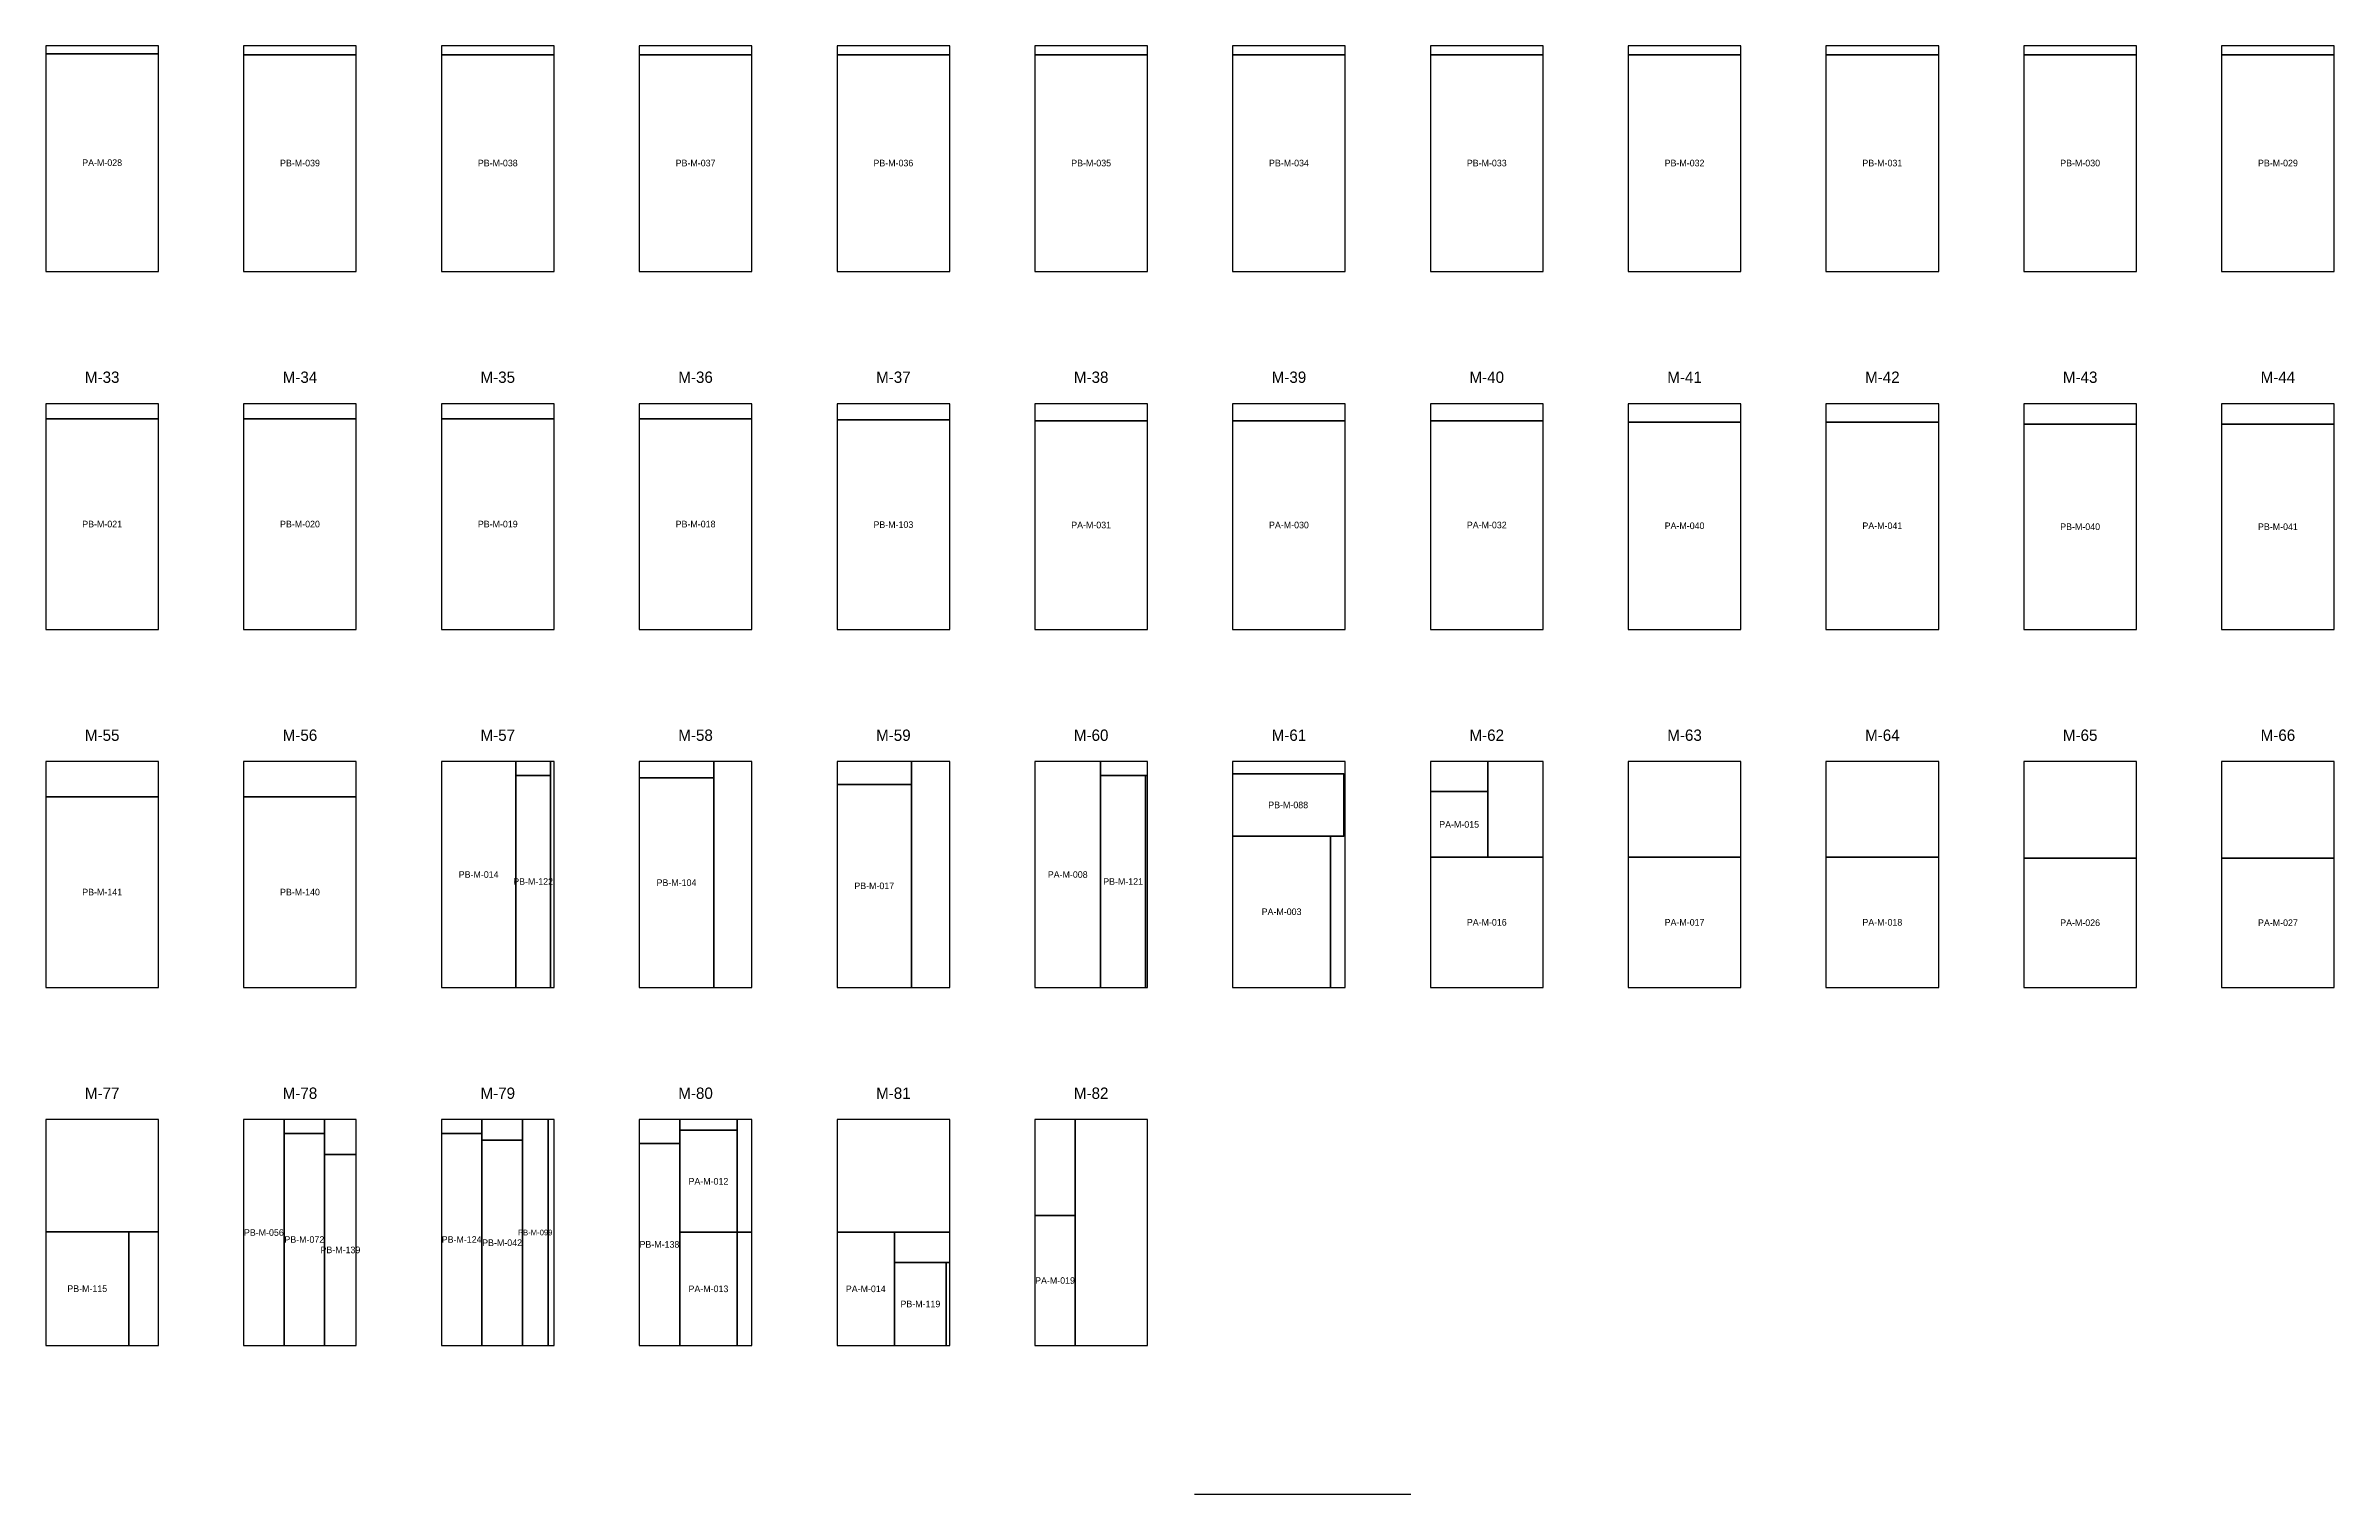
# Model space of a CAD drawing. Header units: metres. Extents: x 488.1 to 515.9, y -112.5 to -80.2.
# Drawn here: x 500 to 512.1, y -103.69 to -96.03 of the extents above; entities that cross this region are included whole.
import ezdxf
from ezdxf.enums import TextEntityAlignment as Align

# ---------------------------------------------------------------- set-up
doc = ezdxf.new("R2010")
doc.units = ezdxf.units.M
for name, color, linetype in [('CORTE-DESPERDICIO', 1, 'Continuous'), ('CORTE-RECORTE', 3, 'Continuous'), ('CORTE-SOBRANTE', 2, 'Continuous'), ('CORTE-TEXTO', 5, 'Continuous'), ('CORTE-TILE', 7, 'Continuous'), ('ZOCLO', 3, 'Continuous')]:
    doc.layers.add(name, color=color, linetype=linetype)

msp = doc.modelspace()

# ---------------------------------------------------------------- linework, layer by layer
at = {"layer": 'CORTE-DESPERDICIO'}
for points in [[(499.999, -96.074), (500.595, -96.074), (500.595, -96.03), (499.999, -96.03)], [(501.045, -96.078), (501.641, -96.078), (501.641, -96.03), (501.045, -96.03)], [(502.091, -96.078), (502.687, -96.078), (502.687, -96.03), (502.091, -96.03)], [(503.137, -96.078), (503.733, -96.078), (503.733, -96.03), (503.137, -96.03)], [(504.183, -96.078), (504.779, -96.078), (504.779, -96.03), (504.183, -96.03)], [(505.229, -96.078), (505.825, -96.078), (505.825, -96.03), (505.229, -96.03)], [(506.275, -96.078), (506.871, -96.078), (506.871, -96.03), (506.275, -96.03)], [(507.321, -96.078), (507.917, -96.078), (507.917, -96.03), (507.321, -96.03)], [(508.367, -96.078), (508.963, -96.078), (508.963, -96.03), (508.367, -96.03)], [(509.413, -96.078), (510.009, -96.078), (510.009, -96.03), (509.413, -96.03)], [(510.459, -96.078), (511.055, -96.078), (511.055, -96.03), (510.459, -96.03)], [(511.505, -96.078), (512.101, -96.078), (512.101, -96.03), (511.505, -96.03)], [(499.999, -98.004), (500.595, -98.004), (500.595, -97.924), (499.999, -97.924)], [(501.045, -98.004), (501.641, -98.004), (501.641, -97.924), (501.045, -97.924)], [(502.091, -98.004), (502.687, -98.004), (502.687, -97.924), (502.091, -97.924)], [(503.137, -98.004), (503.733, -98.004), (503.733, -97.924), (503.137, -97.924)], [(504.183, -98.009), (504.779, -98.009), (504.779, -97.924), (504.183, -97.924)], [(505.229, -98.014), (505.825, -98.014), (505.825, -97.924), (505.229, -97.924)], [(506.275, -98.014), (506.871, -98.014), (506.871, -97.924), (506.275, -97.924)], [(507.321, -98.014), (507.917, -98.014), (507.917, -97.924), (507.321, -97.924)], [(508.367, -98.022), (508.963, -98.022), (508.963, -97.924), (508.367, -97.924)], [(509.413, -98.022), (510.009, -98.022), (510.009, -97.924), (509.413, -97.924)], [(502.485, -99.892), (502.667, -99.892), (502.667, -99.818), (502.485, -99.818)], [(502.667, -101.012), (502.687, -101.012), (502.687, -99.818), (502.667, -99.818)], [(503.137, -99.903), (503.531, -99.903), (503.531, -99.818), (503.137, -99.818)], [(505.577, -99.892), (505.825, -99.892), (505.825, -99.818), (505.577, -99.818)], [(506.275, -99.882), (506.871, -99.882), (506.871, -99.818), (506.275, -99.818)], [(505.815, -101.012), (505.825, -101.012), (505.825, -99.892), (505.815, -99.892)], [(506.793, -101.012), (506.871, -101.012), (506.871, -100.212), (506.793, -100.212)], [(501.259, -101.786), (501.473, -101.786), (501.473, -101.712), (501.259, -101.712)], [(502.091, -101.786), (502.305, -101.786), (502.305, -101.712), (502.091, -101.712)], [(502.655, -102.906), (502.687, -102.906), (502.687, -101.712), (502.655, -101.712)], [(503.351, -101.768), (503.655, -101.768), (503.655, -101.712), (503.351, -101.712)], [(503.655, -102.308), (503.733, -102.308), (503.733, -101.712), (503.655, -101.712)], [(503.655, -102.906), (503.733, -102.906), (503.733, -102.308), (503.655, -102.308)], [(504.761, -102.906), (504.779, -102.906), (504.779, -102.467), (504.761, -102.467)]]:
    msp.add_lwpolyline(points, close=True, dxfattribs=at)
at = {"layer": 'CORTE-RECORTE'}
for points in [[(499.999, -97.224), (500.595, -97.224), (500.595, -96.074), (499.999, -96.074)], [(501.045, -97.224), (501.641, -97.224), (501.641, -96.078), (501.045, -96.078)], [(502.091, -97.224), (502.687, -97.224), (502.687, -96.078), (502.091, -96.078)], [(503.137, -97.224), (503.733, -97.224), (503.733, -96.078), (503.137, -96.078)], [(504.183, -97.224), (504.779, -97.224), (504.779, -96.078), (504.183, -96.078)], [(505.229, -97.224), (505.825, -97.224), (505.825, -96.078), (505.229, -96.078)], [(506.275, -97.224), (506.871, -97.224), (506.871, -96.078), (506.275, -96.078)], [(507.321, -97.224), (507.917, -97.224), (507.917, -96.078), (507.321, -96.078)], [(508.367, -97.224), (508.963, -97.224), (508.963, -96.078), (508.367, -96.078)], [(509.413, -97.224), (510.009, -97.224), (510.009, -96.078), (509.413, -96.078)], [(510.459, -97.224), (511.055, -97.224), (511.055, -96.078), (510.459, -96.078)], [(511.505, -97.224), (512.101, -97.224), (512.101, -96.078), (511.505, -96.078)], [(499.999, -99.118), (500.595, -99.118), (500.595, -98.004), (499.999, -98.004)], [(501.045, -99.118), (501.641, -99.118), (501.641, -98.004), (501.045, -98.004)], [(502.091, -99.118), (502.687, -99.118), (502.687, -98.004), (502.091, -98.004)], [(503.137, -99.118), (503.733, -99.118), (503.733, -98.004), (503.137, -98.004)], [(504.183, -99.118), (504.779, -99.118), (504.779, -98.009), (504.183, -98.009)], [(505.229, -99.118), (505.825, -99.118), (505.825, -98.014), (505.229, -98.014)], [(506.275, -99.118), (506.871, -99.118), (506.871, -98.014), (506.275, -98.014)], [(507.321, -99.118), (507.917, -99.118), (507.917, -98.014), (507.321, -98.014)], [(508.367, -99.118), (508.963, -99.118), (508.963, -98.022), (508.367, -98.022)], [(509.413, -99.118), (510.009, -99.118), (510.009, -98.022), (509.413, -98.022)], [(510.459, -99.118), (511.055, -99.118), (511.055, -98.032), (510.459, -98.032)], [(511.505, -99.118), (512.101, -99.118), (512.101, -98.032), (511.505, -98.032)], [(502.091, -101.012), (502.485, -101.012), (502.485, -99.818), (502.091, -99.818)], [(505.229, -101.012), (505.577, -101.012), (505.577, -99.818), (505.229, -99.818)], [(502.485, -101.012), (502.667, -101.012), (502.667, -99.892), (502.485, -99.892)], [(503.137, -101.012), (503.531, -101.012), (503.531, -99.903), (503.137, -99.903)], [(504.183, -101.012), (504.577, -101.012), (504.577, -99.938), (504.183, -99.938)], [(505.577, -101.012), (505.815, -101.012), (505.815, -99.892), (505.577, -99.892)], [(506.275, -100.212), (506.864, -100.212), (506.864, -99.882), (506.275, -99.882)], [(499.999, -101.012), (500.595, -101.012), (500.595, -100.004), (499.999, -100.004)], [(501.045, -101.012), (501.641, -101.012), (501.641, -100.004), (501.045, -100.004)], [(507.321, -100.324), (507.625, -100.324), (507.625, -99.976), (507.321, -99.976)], [(506.275, -101.012), (506.793, -101.012), (506.793, -100.212), (506.275, -100.212)], [(507.321, -101.012), (507.917, -101.012), (507.917, -100.324), (507.321, -100.324)], [(508.367, -101.012), (508.963, -101.012), (508.963, -100.324), (508.367, -100.324)], [(509.413, -101.012), (510.009, -101.012), (510.009, -100.324), (509.413, -100.324)], [(510.459, -101.012), (511.055, -101.012), (511.055, -100.328), (510.459, -100.328)], [(511.505, -101.012), (512.101, -101.012), (512.101, -100.328), (511.505, -100.328)], [(501.045, -102.906), (501.259, -102.906), (501.259, -101.712), (501.045, -101.712)], [(502.519, -102.906), (502.655, -102.906), (502.655, -101.712), (502.519, -101.712)], [(503.351, -102.308), (503.655, -102.308), (503.655, -101.768), (503.351, -101.768)], [(501.259, -102.906), (501.473, -102.906), (501.473, -101.786), (501.259, -101.786)], [(501.473, -102.906), (501.641, -102.906), (501.641, -101.896), (501.473, -101.896)], [(502.091, -102.906), (502.305, -102.906), (502.305, -101.786), (502.091, -101.786)], [(502.305, -102.906), (502.519, -102.906), (502.519, -101.82), (502.305, -101.82)], [(503.137, -102.906), (503.351, -102.906), (503.351, -101.838), (503.137, -101.838)], [(505.229, -102.906), (505.443, -102.906), (505.443, -102.219), (505.229, -102.219)], [(499.999, -102.906), (500.438, -102.906), (500.438, -102.306), (499.999, -102.306)], [(503.351, -102.906), (503.655, -102.906), (503.655, -102.308), (503.351, -102.308)], [(504.183, -102.906), (504.487, -102.906), (504.487, -102.308), (504.183, -102.308)], [(504.487, -102.906), (504.761, -102.906), (504.761, -102.467), (504.487, -102.467)]]:
    msp.add_lwpolyline(points, close=True, dxfattribs=at)
at = {"layer": 'CORTE-SOBRANTE'}
for points in [[(510.459, -98.032), (511.055, -98.032), (511.055, -97.924), (510.459, -97.924)], [(511.505, -98.032), (512.101, -98.032), (512.101, -97.924), (511.505, -97.924)], [(499.999, -100.004), (500.595, -100.004), (500.595, -99.818), (499.999, -99.818)], [(501.045, -100.004), (501.641, -100.004), (501.641, -99.818), (501.045, -99.818)], [(503.531, -101.012), (503.733, -101.012), (503.733, -99.818), (503.531, -99.818)], [(504.183, -99.938), (504.577, -99.938), (504.577, -99.818), (504.183, -99.818)], [(504.577, -101.012), (504.779, -101.012), (504.779, -99.818), (504.577, -99.818)], [(507.321, -99.976), (507.625, -99.976), (507.625, -99.818), (507.321, -99.818)], [(507.625, -100.324), (507.917, -100.324), (507.917, -99.818), (507.625, -99.818)], [(508.367, -100.324), (508.963, -100.324), (508.963, -99.818), (508.367, -99.818)], [(509.413, -100.324), (510.009, -100.324), (510.009, -99.818), (509.413, -99.818)], [(510.459, -100.328), (511.055, -100.328), (511.055, -99.818), (510.459, -99.818)], [(511.505, -100.328), (512.101, -100.328), (512.101, -99.818), (511.505, -99.818)], [(499.999, -102.306), (500.595, -102.306), (500.595, -101.712), (499.999, -101.712)], [(501.473, -101.896), (501.641, -101.896), (501.641, -101.712), (501.473, -101.712)], [(502.305, -101.82), (502.519, -101.82), (502.519, -101.712), (502.305, -101.712)], [(503.137, -101.838), (503.351, -101.838), (503.351, -101.712), (503.137, -101.712)], [(504.183, -102.308), (504.779, -102.308), (504.779, -101.712), (504.183, -101.712)], [(505.229, -102.219), (505.443, -102.219), (505.443, -101.712), (505.229, -101.712)], [(505.443, -102.906), (505.825, -102.906), (505.825, -101.712), (505.443, -101.712)], [(500.438, -102.906), (500.595, -102.906), (500.595, -102.306), (500.438, -102.306)], [(504.487, -102.467), (504.779, -102.467), (504.779, -102.308), (504.487, -102.308)]]:
    msp.add_lwpolyline(points, close=True, dxfattribs=at)
at = {"layer": 'CORTE-TILE'}
for points in [[(499.999, -97.224), (500.595, -97.224), (500.595, -96.03), (499.999, -96.03)], [(501.045, -97.224), (501.641, -97.224), (501.641, -96.03), (501.045, -96.03)], [(502.091, -97.224), (502.687, -97.224), (502.687, -96.03), (502.091, -96.03)], [(503.137, -97.224), (503.733, -97.224), (503.733, -96.03), (503.137, -96.03)], [(504.183, -97.224), (504.779, -97.224), (504.779, -96.03), (504.183, -96.03)], [(505.229, -97.224), (505.825, -97.224), (505.825, -96.03), (505.229, -96.03)], [(506.275, -97.224), (506.871, -97.224), (506.871, -96.03), (506.275, -96.03)], [(507.321, -97.224), (507.917, -97.224), (507.917, -96.03), (507.321, -96.03)], [(508.367, -97.224), (508.963, -97.224), (508.963, -96.03), (508.367, -96.03)], [(509.413, -97.224), (510.009, -97.224), (510.009, -96.03), (509.413, -96.03)], [(510.459, -97.224), (511.055, -97.224), (511.055, -96.03), (510.459, -96.03)], [(511.505, -97.224), (512.101, -97.224), (512.101, -96.03), (511.505, -96.03)], [(499.999, -99.118), (500.595, -99.118), (500.595, -97.924), (499.999, -97.924)], [(501.045, -99.118), (501.641, -99.118), (501.641, -97.924), (501.045, -97.924)], [(502.091, -99.118), (502.687, -99.118), (502.687, -97.924), (502.091, -97.924)], [(503.137, -99.118), (503.733, -99.118), (503.733, -97.924), (503.137, -97.924)], [(504.183, -99.118), (504.779, -99.118), (504.779, -97.924), (504.183, -97.924)], [(505.229, -99.118), (505.825, -99.118), (505.825, -97.924), (505.229, -97.924)], [(506.275, -99.118), (506.871, -99.118), (506.871, -97.924), (506.275, -97.924)], [(507.321, -99.118), (507.917, -99.118), (507.917, -97.924), (507.321, -97.924)], [(508.367, -99.118), (508.963, -99.118), (508.963, -97.924), (508.367, -97.924)], [(509.413, -99.118), (510.009, -99.118), (510.009, -97.924), (509.413, -97.924)], [(510.459, -99.118), (511.055, -99.118), (511.055, -97.924), (510.459, -97.924)], [(511.505, -99.118), (512.101, -99.118), (512.101, -97.924), (511.505, -97.924)], [(499.999, -101.012), (500.595, -101.012), (500.595, -99.818), (499.999, -99.818)], [(501.045, -101.012), (501.641, -101.012), (501.641, -99.818), (501.045, -99.818)], [(502.091, -101.012), (502.687, -101.012), (502.687, -99.818), (502.091, -99.818)], [(503.137, -101.012), (503.733, -101.012), (503.733, -99.818), (503.137, -99.818)], [(504.183, -101.012), (504.779, -101.012), (504.779, -99.818), (504.183, -99.818)], [(505.229, -101.012), (505.825, -101.012), (505.825, -99.818), (505.229, -99.818)], [(506.275, -101.012), (506.871, -101.012), (506.871, -99.818), (506.275, -99.818)], [(507.321, -101.012), (507.917, -101.012), (507.917, -99.818), (507.321, -99.818)], [(508.367, -101.012), (508.963, -101.012), (508.963, -99.818), (508.367, -99.818)], [(509.413, -101.012), (510.009, -101.012), (510.009, -99.818), (509.413, -99.818)], [(510.459, -101.012), (511.055, -101.012), (511.055, -99.818), (510.459, -99.818)], [(511.505, -101.012), (512.101, -101.012), (512.101, -99.818), (511.505, -99.818)], [(499.999, -102.906), (500.595, -102.906), (500.595, -101.712), (499.999, -101.712)], [(501.045, -102.906), (501.641, -102.906), (501.641, -101.712), (501.045, -101.712)], [(502.091, -102.906), (502.687, -102.906), (502.687, -101.712), (502.091, -101.712)], [(503.137, -102.906), (503.733, -102.906), (503.733, -101.712), (503.137, -101.712)], [(504.183, -102.906), (504.779, -102.906), (504.779, -101.712), (504.183, -101.712)], [(505.229, -102.906), (505.825, -102.906), (505.825, -101.712), (505.229, -101.712)]]:
    msp.add_lwpolyline(points, close=True, dxfattribs=at)
at = {"layer": 'ZOCLO'}
msp.add_line((506.073, -103.694), (507.217, -103.694), dxfattribs=at)

# ---------------------------------------------------------------- texts
at = {"layer": 'CORTE-TEXTO'}
for s, height, p in [('PA-M-028', 0.035, (500.297, -96.649)), ('PB-M-039', 0.035, (501.343, -96.651)), ('PB-M-038', 0.035, (502.389, -96.651)), ('PB-M-037', 0.035, (503.435, -96.651)), ('PB-M-036', 0.035, (504.481, -96.651)), ('PB-M-035', 0.035, (505.527, -96.651)), ('PB-M-034', 0.035, (506.573, -96.651)), ('PB-M-033', 0.035, (507.619, -96.651)), ('PB-M-032', 0.035, (508.665, -96.651)), ('PB-M-031', 0.035, (509.711, -96.651)), ('PB-M-030', 0.035, (510.757, -96.651)), ('PB-M-029', 0.035, (511.803, -96.651)), ('M-33', 0.06, (500.297, -97.784)), ('M-34', 0.06, (501.343, -97.784)), ('M-35', 0.06, (502.389, -97.784)), ('M-36', 0.06, (503.435, -97.784)), ('M-37', 0.06, (504.481, -97.784)), ('M-38', 0.06, (505.527, -97.784)), ('M-39', 0.06, (506.573, -97.784)), ('M-40', 0.06, (507.619, -97.784)), ('M-41', 0.06, (508.665, -97.784)), ('M-42', 0.06, (509.711, -97.784)), ('M-43', 0.06, (510.757, -97.784)), ('M-44', 0.06, (511.803, -97.784)), ('PB-M-021', 0.035, (500.297, -98.561)), ('PB-M-020', 0.035, (501.343, -98.561)), ('PB-M-019', 0.035, (502.389, -98.561)), ('PB-M-018', 0.035, (503.435, -98.561)), ('PB-M-103', 0.035, (504.481, -98.564)), ('PA-M-031', 0.035, (505.527, -98.566)), ('PA-M-030', 0.035, (506.573, -98.566)), ('PA-M-032', 0.035, (507.619, -98.566)), ('PA-M-040', 0.035, (508.665, -98.57)), ('PA-M-041', 0.035, (509.711, -98.57)), ('PB-M-040', 0.035, (510.757, -98.575)), ('PB-M-041', 0.035, (511.803, -98.575)), ('M-55', 0.06, (500.297, -99.678)), ('M-56', 0.06, (501.343, -99.678)), ('M-57', 0.06, (502.389, -99.678)), ('M-58', 0.06, (503.435, -99.678)), ('M-59', 0.06, (504.481, -99.678)), ('M-60', 0.06, (505.527, -99.678)), ('M-61', 0.06, (506.573, -99.678)), ('M-62', 0.06, (507.619, -99.678)), ('M-63', 0.06, (508.665, -99.678)), ('M-64', 0.06, (509.711, -99.678)), ('M-65', 0.06, (510.757, -99.678)), ('M-66', 0.06, (511.803, -99.678)), ('PB-M-088', 0.035, (506.569, -100.047)), ('PA-M-015', 0.035, (507.473, -100.15)), ('PB-M-014', 0.035, (502.288, -100.415)), ('PB-M-122', 0.035, (502.576, -100.452)), ('PB-M-104', 0.035, (503.334, -100.458)), ('PA-M-008', 0.035, (505.403, -100.415)), ('PB-M-121', 0.035, (505.696, -100.452)), ('PB-M-141', 0.035, (500.297, -100.508)), ('PB-M-140', 0.035, (501.343, -100.508)), ('PB-M-017', 0.035, (504.38, -100.475)), ('PA-M-003', 0.035, (506.534, -100.612)), ('PA-M-016', 0.035, (507.619, -100.668)), ('PA-M-017', 0.035, (508.665, -100.668)), ('PA-M-018', 0.035, (509.711, -100.668)), ('PA-M-026', 0.035, (510.757, -100.67)), ('PA-M-027', 0.035, (511.803, -100.67)), ('M-77', 0.06, (500.297, -101.572)), ('M-78', 0.06, (501.343, -101.572)), ('M-79', 0.06, (502.389, -101.572)), ('M-80', 0.06, (503.435, -101.572)), ('M-81', 0.06, (504.481, -101.572)), ('M-82', 0.06, (505.527, -101.572)), ('PA-M-012', 0.035, (503.503, -102.038)), ('PB-M-056', 0.035, (501.152, -102.309)), ('PB-M-072', 0.035, (501.366, -102.346)), ('PB-M-124', 0.035, (502.198, -102.346)), ('PB-M-042', 0.035, (502.412, -102.363)), ('PB-M-099', 0.0302, (502.587, -102.309)), ('PB-M-138', 0.035, (503.244, -102.372)), ('PB-M-139', 0.035, (501.557, -102.401)), ('PB-M-115', 0.035, (500.218, -102.606)), ('PA-M-013', 0.035, (503.503, -102.607)), ('PA-M-014', 0.035, (504.335, -102.607)), ('PA-M-019', 0.035, (505.336, -102.563)), ('PB-M-119', 0.035, (504.624, -102.687))]:
    msp.add_text(s, height=height, dxfattribs=at).set_placement(p, align=Align.MIDDLE_CENTER)

doc.saveas('drawing.dxf')
